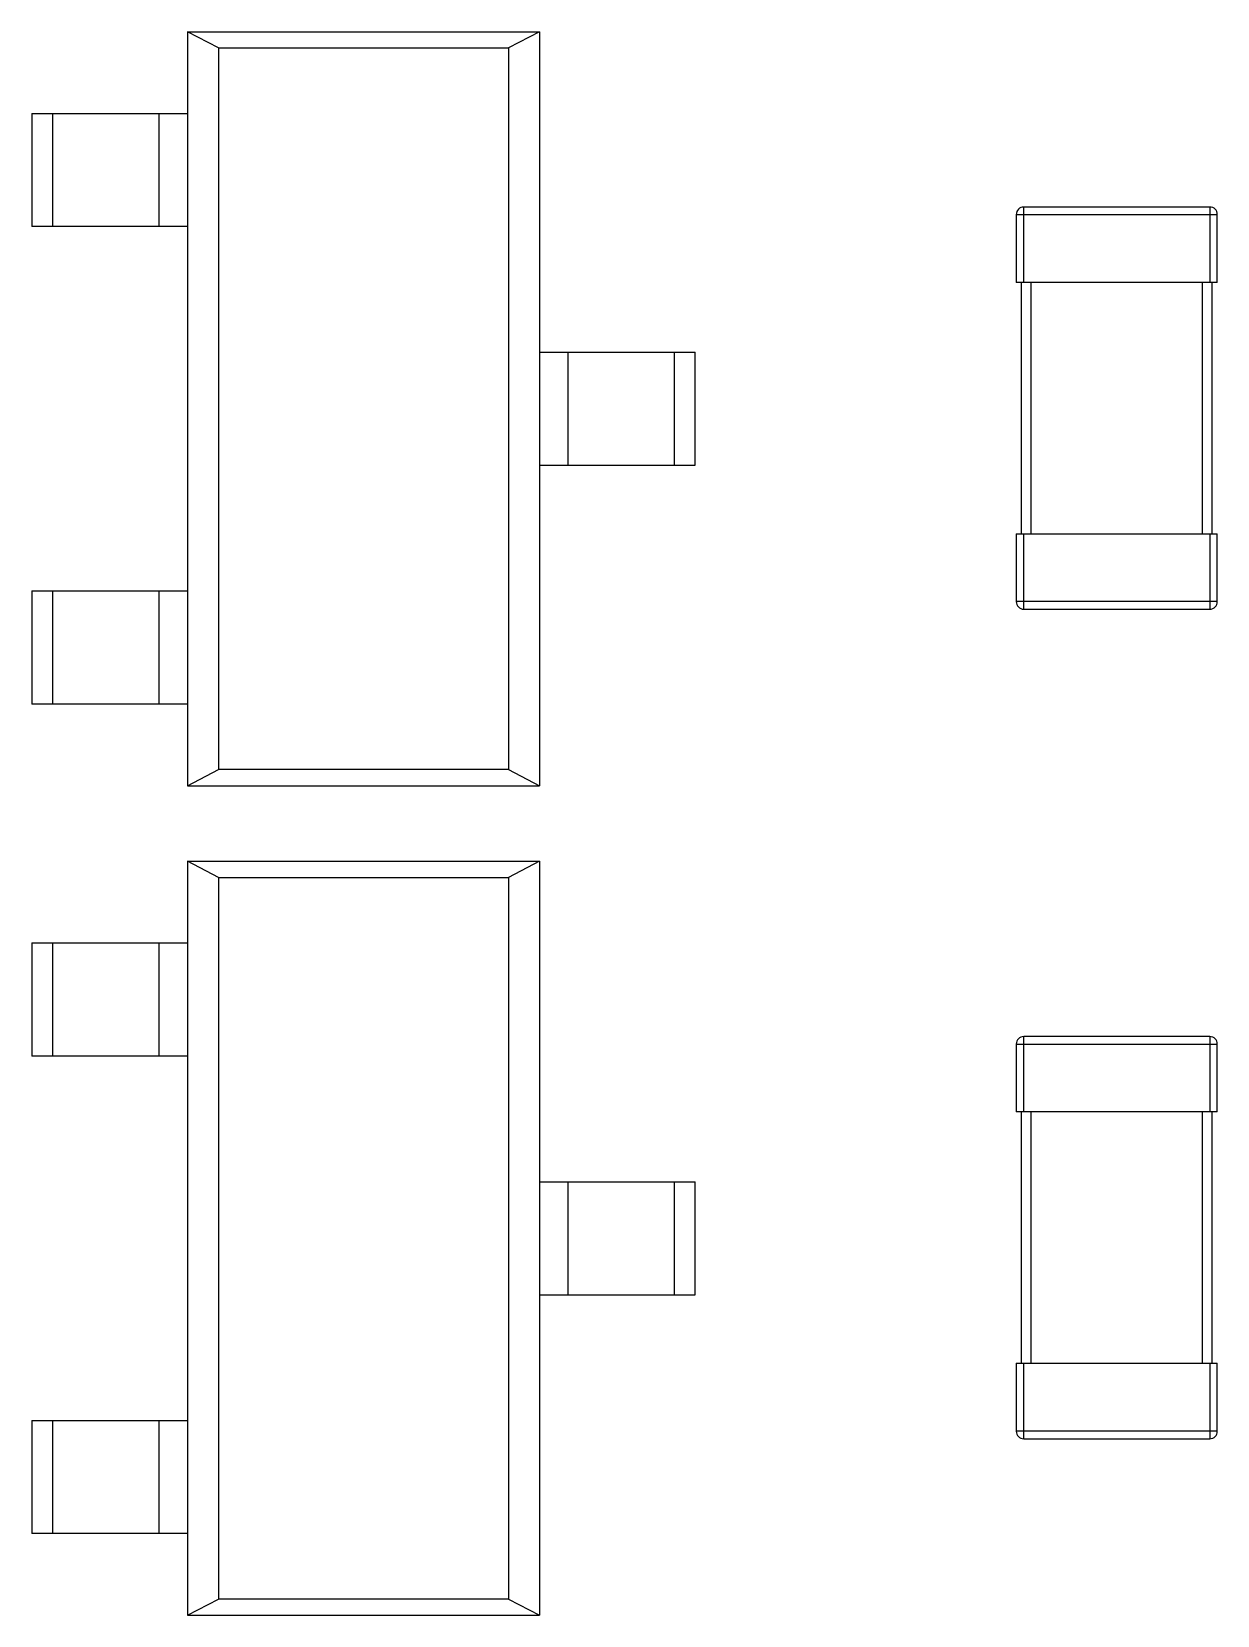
# Model space of a CAD drawing. Header units: millimetres. Extents: x 573 to 698, y 194 to 280.
# Drawn here: x 643.54 to 648.26, y 246.12 to 252.42 of the extents above; entities that cross this region are included whole.
import ezdxf

# ---------------------------------------------------------------- set-up
doc = ezdxf.new("R2010")
doc.units = ezdxf.units.MM
doc.header["$LTSCALE"] = 30.734
doc.layers.get('0').update_dxf_attribs({"linetype": 'CONTINUOUS'})

msp = doc.modelspace()

# ---------------------------------------------------------------- linework, layer by layer
at = {"color": 7, "linetype": 'Continuous'}
for p, q in [((644.1645, 252.416), (644.1645, 249.416)), ((644.2879, 252.3516), (644.1645, 252.416)), ((644.1645, 252.416), (645.5645, 252.416)), ((645.5645, 252.416), (645.4411, 252.3516)), ((645.5645, 252.416), (645.5645, 249.416)), ((644.2879, 252.3516), (644.2879, 249.4804)), ((644.2879, 252.3516), (645.4411, 252.3516)), ((645.4411, 252.3516), (645.4411, 249.4804)), ((643.5445, 252.091), (643.5445, 251.641)), ((643.5445, 252.091), (644.1645, 252.091)), ((643.6282, 251.641), (643.6282, 252.091)), ((644.0504, 252.091), (644.0504, 251.641)), ((647.461, 251.6885), (647.461, 251.4185)), ((647.461, 251.6885), (648.261, 251.6885)), ((647.491, 251.4185), (647.491, 251.7185)), ((648.231, 251.7185), (647.491, 251.7185)), ((648.231, 251.7185), (648.231, 251.4185)), ((648.261, 251.4185), (648.261, 251.6885)), ((644.1645, 251.641), (643.5445, 251.641)), ((648.261, 251.4185), (647.461, 251.4185)), ((647.481, 251.4185), (647.481, 250.4185)), ((647.521, 250.4185), (647.521, 251.4185)), ((648.201, 251.4185), (648.201, 250.4185)), ((648.241, 250.4185), (648.241, 251.4185)), ((645.5645, 251.141), (646.1845, 251.141)), ((645.6786, 250.691), (645.6786, 251.141)), ((646.1008, 251.141), (646.1008, 250.691)), ((646.1845, 250.691), (646.1845, 251.141)), ((645.5645, 250.691), (646.1845, 250.691)), ((647.461, 250.4185), (647.461, 250.1485)), ((647.461, 250.4185), (648.261, 250.4185)), ((647.491, 250.1185), (647.491, 250.4185)), ((648.231, 250.4185), (648.231, 250.1185)), ((648.261, 250.1485), (648.261, 250.4185)), ((643.5445, 250.191), (643.5445, 249.741)), ((643.5445, 250.191), (644.1645, 250.191)), ((643.6282, 249.741), (643.6282, 250.191)), ((644.0504, 250.191), (644.0504, 249.741)), ((648.261, 250.1485), (647.461, 250.1485)), ((647.491, 250.1185), (648.231, 250.1185)), ((644.1645, 249.741), (643.5445, 249.741)), ((644.1645, 249.416), (644.2879, 249.4804)), ((645.4411, 249.4804), (644.2879, 249.4804)), ((645.4411, 249.4804), (645.5645, 249.416)), ((644.1645, 249.416), (645.5645, 249.416)), ((644.1645, 249.116), (644.1645, 246.116)), ((644.2879, 249.0516), (644.1645, 249.116)), ((644.1645, 249.116), (645.5645, 249.116)), ((645.5645, 249.116), (645.4411, 249.0516)), ((645.5645, 249.116), (645.5645, 246.116)), ((644.2879, 249.0516), (644.2879, 246.1804)), ((644.2879, 249.0516), (645.4411, 249.0516)), ((645.4411, 249.0516), (645.4411, 246.1804)), ((643.5445, 248.791), (643.5445, 248.341)), ((643.5445, 248.791), (644.1645, 248.791)), ((643.6282, 248.341), (643.6282, 248.791)), ((644.0504, 248.791), (644.0504, 248.341)), ((647.491, 248.1185), (647.491, 248.4185)), ((648.231, 248.4185), (647.491, 248.4185)), ((648.231, 248.4185), (648.231, 248.1185)), ((647.461, 248.3885), (647.461, 248.1185)), ((647.461, 248.3885), (648.261, 248.3885)), ((648.261, 248.1185), (648.261, 248.3885)), ((644.1645, 248.341), (643.5445, 248.341)), ((648.261, 248.1185), (647.461, 248.1185)), ((647.481, 248.1185), (647.481, 247.1185)), ((647.521, 247.1185), (647.521, 248.1185)), ((648.201, 248.1185), (648.201, 247.1185)), ((648.241, 247.1185), (648.241, 248.1185)), ((645.5645, 247.841), (646.1845, 247.841)), ((645.6786, 247.391), (645.6786, 247.841)), ((646.1008, 247.841), (646.1008, 247.391)), ((646.1845, 247.391), (646.1845, 247.841)), ((645.5645, 247.391), (646.1845, 247.391)), ((647.461, 247.1185), (647.461, 246.8485)), ((647.461, 247.1185), (648.261, 247.1185)), ((647.491, 246.8185), (647.491, 247.1185)), ((648.231, 247.1185), (648.231, 246.8185)), ((648.261, 246.8485), (648.261, 247.1185)), ((643.5445, 246.891), (643.5445, 246.441)), ((643.5445, 246.891), (644.1645, 246.891)), ((643.6282, 246.441), (643.6282, 246.891)), ((644.0504, 246.891), (644.0504, 246.441)), ((648.261, 246.8485), (647.461, 246.8485)), ((647.491, 246.8185), (648.231, 246.8185)), ((644.1645, 246.441), (643.5445, 246.441)), ((644.1645, 246.116), (644.2879, 246.1804)), ((645.4411, 246.1804), (644.2879, 246.1804)), ((645.4411, 246.1804), (645.5645, 246.116)), ((644.1645, 246.116), (645.5645, 246.116))]:
    msp.add_line(p, q, dxfattribs=at)
for centre, start, end in [((647.491, 251.6885), 90.00001, 180.00001), ((648.231, 251.6885), 0.00001, 90.00001), ((647.491, 250.1485), 180.00001, 270.00001), ((648.231, 250.1485), 270.00001, 0.00001), ((647.491, 248.3885), 90.00001, 180.00001), ((648.231, 248.3885), 0.00001, 90.00001), ((647.491, 246.8485), 180.00001, 270.00001), ((648.231, 246.8485), 270.00001, 0.00001)]:
    msp.add_arc(centre, 0.03, start, end, dxfattribs=at)

doc.saveas('drawing.dxf')
